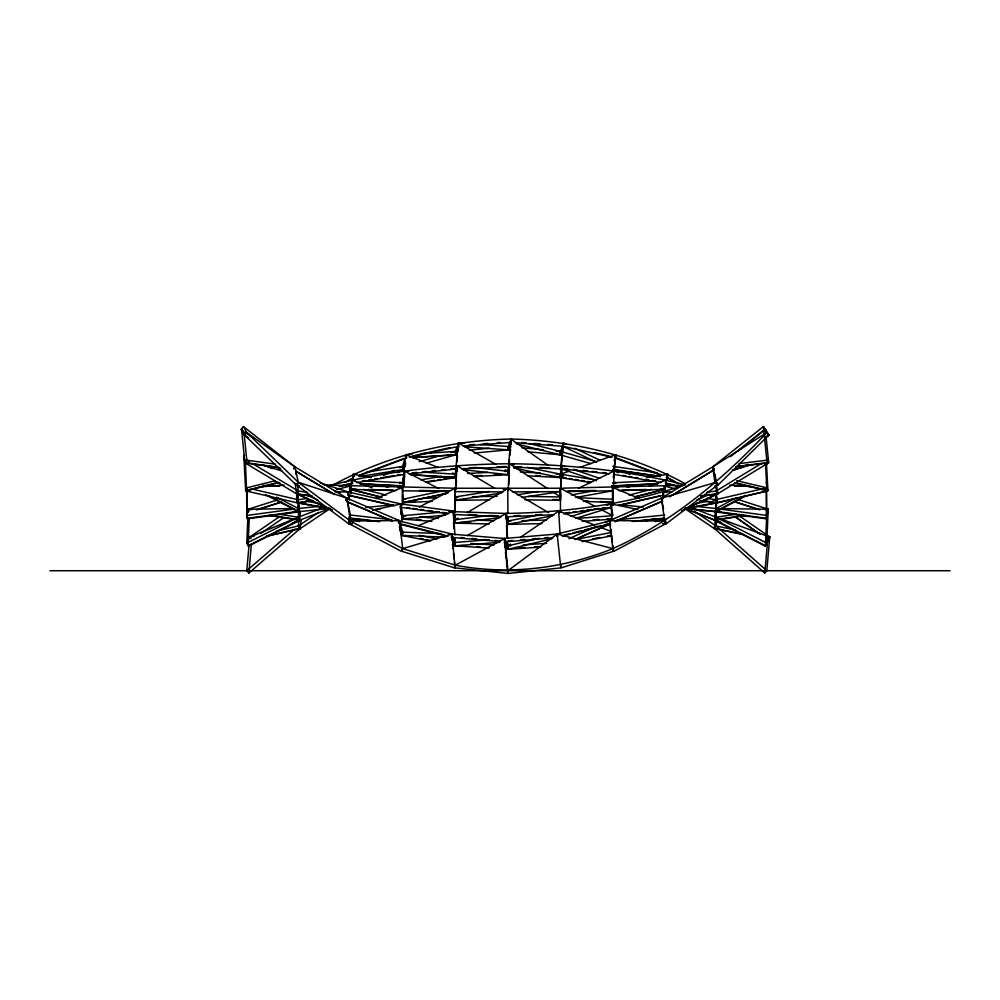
<?xml version="1.0" encoding="UTF-8"?>
<svg xmlns="http://www.w3.org/2000/svg" width="1000" height="1000" viewBox="0 0 1000 1000"><rect width="100%" height="100%" fill="white"/><g stroke="black" fill="none" stroke-linecap="round" stroke-linejoin="round"><path stroke-width="1.5" d="M489.438 499.85L455.375 500.35L455.112 488.237L324.113 485.037M455.312 522.4L454.113 513.938M501.65 492.912L455.312 500.337L455.325 496.938L489.25 491.488M524.925 499.812L560.487 500.337L560.325 488.237L684.775 485.25M447.575 493.175L402.675 502.612L402.725 499.25L444.637 490.438M401.375 506.875L402.688 518.525L402.65 514.062M455.062 491.6L455.112 488.237L560.325 488.237L594.875 506.312M457.95 518.125L455.325 519.688L455.238 523.1L489.312 523.962M684.963 484.913C627.463 504.25 566.688 512.463 506.163 513.45L507.887 524.425L506.887 516.475M381.6 497.312L350.037 489.375L350.125 486.012L336.8 489.55M402.512 495.2L402.638 502.6L402.725 499.25L405.825 499.113M509.25 467.113L509.363 463.713C568.162 464.487 627.15 470.288 684.275 484.6M513.763 468.025L560.413 477.575L560.538 474.175L569.263 471.1M560.413 477.575L561.925 465.538L564.837 466.512M350.012 489.275L350.125 486.012L350.412 492.388M247.8 518.475L246.788 543.088L248.325 546.15L299.85 520.312L298.312 517.25L298.663 511.15M248.05 512.325L248.175 509.25L277.625 499.875M249.262 518.05L248.125 545.75L299.637 519.9L270.775 515.3M766.85 511.863L765.45 545.712L714.788 519.862L743.875 515.4M716.475 511.15L716.125 517.25L714.575 520.275L765.25 546.112L766.787 543.088L768.188 509.25L737.788 499.412M508.237 489.988L509.363 463.713C448.85 464.487 388.175 470.662 329.438 485.562M508.663 484.938L509.462 466.4M455.725 487.962L456.712 465.538L494.837 488.312M455.825 489.188L456.488 474.237M456.625 471.238L456.75 468.25M456.075 489.188L456.463 480.213M456.863 471.238L457 468.25M560.388 496.65L560.513 493.663M560.712 489.175L561.638 468.237M560.388 500.288L560.487 498.05M560.9 489.188L561.925 465.538L561.375 468.888L596.487 480.712M639.4 498.525L612.625 487.413L612.7 502.6L583.462 501.312M612.7 502.6L613.3 490.175M453.413 513.337L453.512 511.075L400.913 503.938L348.525 492.05L320.288 483.013M499.913 517.612L455.175 523.088L455.325 519.688L489.212 515.525M455.15 539.45L455.2 545.163L454.862 539.188M506.012 516.85L506.163 513.45L448.9 511.488M245.3 460.163L246.625 491.225L249.737 491M265.487 494.588L298.163 511.613L298.812 502.812M403.312 487.35L404.125 471L408.775 471.287M403.738 484.225L404.25 473.825M404.1 484.212L404.538 475.288M612.788 493.113L612.938 490.138L613.1 505.1M613.525 478.237L613.75 473.787M613.425 487.35L614.237 471L578.438 488.288M547.737 488.625L509.363 463.713L507.788 474.712L509.363 463.713L513.875 464.637M527.425 467.4L560.538 474.175L560.35 477.587L527.888 475.812M268.875 515.388L299.262 520.237L299.788 511.087M299.45 520.188L299.962 511.037M715.5 511.012L714.987 520.163L685.013 508.438L716.663 502.725M745.788 515.513L715.163 520.212L715.688 511.075M350.9 493.9L351.737 480.1L354.825 480.262M664.862 492.225L665.05 489.15M665.775 486.238L666.15 480.1L663.1 480.262M453.075 536.825L455.325 542.438L455.1 545.85L489.175 548.062M448.875 533.9L504.6 538.488L504.45 540.763L504.6 538.488L557.15 534.012L612.537 520.275M505.725 540.95L507.975 545.875L507.75 549.275L504.375 541.9M510.75 450.138L507.65 449.85L510.625 442.413L510.95 439.025C571.438 440.462 631.975 454.775 685.3 483.7M516.638 443.913L560.275 454.812L562.513 445.775M554.2 476.525L560.388 476.863L560.538 474.175L555.9 473.925M560.275 454.812L563.25 446.325L563.5 442.938L566.325 444.275M612.6 502.512L612.688 490.363M664.338 492.388L664.55 486.012L674.862 488.762M439.663 512.337L402.725 515.7L402.475 519.1L431.863 521.325M455.062 523.075L455.325 519.688M350.725 492.5L351.475 483.2M665.638 486.3L665.9 483.2M499.75 542.275L455.037 545.837L451.662 537.413L451.95 534.012L396.287 520.237M455.037 545.837L455.325 542.438L489.2 539.725M402.163 532L402.35 534.975L402.725 532.163L399.35 520.588L346.962 498.2L294.925 466.863L246.788 432.55L244.662 435.262L241.287 429.288L243.412 426.575L246.788 432.55L298.312 482.3L350.337 520.988L402.725 548.612L451.95 534.012L455.087 567.925L454.45 561.987M299.05 519.925L298.312 525.988L300.363 528.35L248.837 573.075L246.788 570.725L248.95 546.225M248.837 573.075L251.4 543.987M716.862 519.925L716.125 525.988L714.112 528.263L764.788 573L767.75 539.312M764.788 573L766.787 570.725L769.762 537.038L739.362 515.862M298.775 510.288L299.15 506.025M716.5 504.237L715.788 511.7L685.575 508.525M507.975 472.45L508.4 467.837M508.537 465.163L510.95 439.025C449.062 440.475 387.225 455.438 332.775 485.138M508.312 472.463L508.738 467.85M509.025 464.775L509.45 460.163M509.875 455.55L510.438 449.4M510.863 444.787L511.15 441.712M507.65 449.85L509.95 441.5M510.625 442.413L510.95 439.025L547.812 465.163M528.975 443.537L560.538 451.425L560.212 454.825L527.75 451.75M455.475 476.912L456.175 469.475M456.887 462.038L457.45 456.087M457.875 451.625L458.3 447.163M456.35 472.425L455.925 476.887L455.325 474.175L458.3 442.938L464.5 443.375M562.837 475.812L559.938 476.838L560.212 473.862M560.5 470.887L562.9 445.6M560.325 476.9L563.5 442.938L559.6 454.688L590.988 463.638M246.788 432.55L244.45 434.975L295.975 484.725L298.312 482.3L346.962 498.2L350.337 520.988L348.95 523.625L401.337 551.263L402.725 548.612L455.325 565.2L455.037 567.888L507.688 573.413L504.6 538.488L455.325 565.2L454.475 567.875L401.887 551.3L402.725 548.612L399.35 520.588L350.337 520.988L348.438 523.55L296.4 484.862L298.312 482.3L294.925 466.863L243.412 426.575M360.037 483.825L403.3 486.112L403.2 478.363M403.975 470.962L405.7 454.7L411.9 454.288M403.35 484.137L403.663 481.175M405.225 466.388L405.538 463.438M613.55 469.2L613.862 466.25M614.487 460.325L614.8 457.375L660.95 474.8M613.95 470.8L615.35 457.488M614.087 470.962L615.812 454.7L579.438 467.512M404.525 475.788L403.275 486.112L402.725 482.8L403.775 473.95M613.538 476.9L613.888 473.95M613.538 477.287L614.237 471L613.65 474.3L660.987 482.6M330.562 508.312L300.113 528.675L301.25 519.575M744.112 534.725L714.312 528.587L715.425 519.5M405.825 515.938L402.725 515.7L402.312 519.038L445.562 515.163M352.525 480.4L353.312 474.312L371.275 477.388M666.525 480.25L666.925 477.2M666.938 480.4L667.725 474.312L646.388 477.612M402.725 515.7L402.275 519.038L400.462 507.275L400.913 503.938L397.85 504.25M722.25 508.6L768.188 509.25L766.325 518.825L715.662 511.887L716.125 508.512L736.575 497.587M766.325 518.825L768.188 509.25L765.125 509.712M456.838 468.938L456.712 465.538L455.513 477.575L456.712 465.538L457.062 468.913L455.675 477.562L410.675 474.762M590.75 482.6L559.975 477.537L561.925 465.538L561.575 468.875L609.275 473.85M559.975 477.537L560.538 474.175L595.913 480.012M352.225 480.45L353.312 474.312L354.35 476.275M665.562 483.413L666.15 480.1L648.863 486.312M666.65 480.45L667.725 474.312L666.7 476.238M348.15 494.2L348.525 492.05L334.837 491.775M474.087 476.562L508.162 474.7L509.363 463.713M684.987 508.525L714.95 520.25L715.487 517.425M451.512 536.25L451.95 534.012L451.388 536.2M455.325 542.438L454.675 545.788L451.287 537.362M292.238 508.6L248.175 509.25L246.788 515.45L247.237 518.837L298.762 511.887L298.312 508.512L276.525 497.163M563.5 442.938L562.762 446.213L612.087 457.3M559.938 476.838L560.538 474.175M615.325 456.887L615.812 454.7L615.025 456.8M348.05 494.188L348.525 492.05L349.137 499.712M400.438 506.075L400.913 503.938L372.65 510.138M275.413 480.675L246.788 487.825L246.062 490.962L297.587 502.912L329.875 508.738M404.588 459.062L402.725 466.337L403.65 469.588L405.513 462.312M405.4 463.688L403.913 469.513L402.725 466.337L366.788 472.137M398.787 522.762L399.35 520.588L398.475 522.625M445.138 537.137L401.9 535.438L402.725 532.163L441.175 533.612M402.725 548.612L402.013 551.413L401.662 548.462M614.338 460.887L615.812 454.7M559.6 454.688L560.538 451.425L594.913 461.225M297.325 494.125L298.312 491.037L297.462 484.988M312.575 500.425L297.35 502.762L298.275 496.912M347.887 494.05L348.525 492.05M715.163 520.212L716.125 517.25L736.025 514.188M767.188 512.312L768.188 509.25M349.438 517.775L350.337 515.025L346.962 498.2L345.85 500.05M398.65 522.725L399.35 520.588M456.812 447.188L455.325 451.425L455.65 454.812L458.612 446.325M412.65 457.625L456.075 454.75L458.537 447.688M666.538 477.45L667.725 474.312L666.312 477.262L678.35 483.7M714.95 520.25L716.125 517.25L693.3 508.312M474.225 453.062L508.3 449.85L511.2 442.425L510.95 439.025M244.537 455.062L243.663 457.175L245.475 463.35L248.4 464.25M245.475 463.35L246.788 460.188L244.025 432.688M278.8 482.275L245.662 490.55L246.788 487.825M346.087 500.238L346.962 498.2L346.037 500.213M349.475 517.062L350.337 515.025L391.688 519.712M352.188 523.812L349.125 523.837L350.337 520.988M332.075 510.262L296.913 494.05L298.312 491.037L307.438 492.375M349.412 517.038L350.337 515.025M279.387 516.75L249.762 537.038L246.788 543.088L298.312 517.25L321.438 508.312M765.25 546.112L769.762 537.038L720.475 518.85M768.213 540.075L769.762 537.038L766.787 536.425M252.075 463.35L298.312 491.037L296.613 493.862L245.125 462.962L246.788 460.188L275.375 464.15M298.312 482.3L296.6 485.138L299.55 486.1M311.85 496.037L296.65 493.8L298.312 491.037M684.812 508.6L714.35 528.612L716.125 525.988L735.487 529.975M714.312 528.587L716.125 525.988L694.287 511.2M768.525 538.812L769.762 537.038M277.975 467.225L244.875 462.638L246.788 460.188L249.425 461.775M455.325 565.2C508.363 575.35 562.913 568.825 612.837 548.612C672.25 521.912 722.562 479.762 766.787 432.55L763.413 426.575L712.738 466.863L661.375 498.2L605.262 522.463M769.087 434.888L718.413 484.637L716.125 482.3L712.738 466.863L766.787 432.55L769.087 434.888L765.125 437.4M246.788 570.725L294.8 529.038M730.3 456.737L765.288 428.925L765.738 433.5M737.788 451.3L765.525 429.237L763.413 426.575L766.787 460.188L768.112 463.325L765.125 464.2M504.875 545.662L507.975 545.875L510.513 544.125M520.662 537.175L558.725 511.075L594.325 524.95M260.6 533.538L283.788 517.663M318.612 512.413L298.312 525.988L277.062 530.825M764.95 437.725L768.913 435.213L765.525 429.237M669.6 496.875L714.388 469.55M672.275 495.337L714.425 469.625M707 492.225L716.125 491.037L761.462 463.438M701.038 495.913L717.763 493.725L768.425 462.875L736 466.887M467.125 512.675L507.762 488.525L548.663 512.675M467.362 535.575L506.163 513.45L507.55 538.15M745.738 495.337L715.738 511.35L766.4 518.3L766.225 490.575M696.488 506.45L716.125 508.512L716.275 511.613L746.275 495.588M664.762 520.988L666.112 523.538L614.2 551.163L612.837 548.612L609.462 520.588L664.762 520.988L666.612 523.45L717.975 484.762L716.125 482.3L661.375 498.2L664.762 520.988L665.95 523.75L662.875 523.737M347.925 480.688L353.4 477.788M345.275 482.312L353.5 477.975M419.275 507.038L455.112 488.237L455.262 491.637M383.425 475.5L394.462 470.262M399.975 467.65L402.725 466.337L404.15 469.338L397.262 472.612M696.688 500.112L709.188 494.275M684.087 509.35L717.412 493.787M681.413 510.863L717.513 494L715.487 486.5M568.925 538.7L596.875 526.2M575.163 539.487L610.112 523.875L609.462 520.588L610.325 522.587M575.363 539.487L610.312 523.875L609.462 520.588L610.513 523.775M617.675 520.337L661.175 501.575M614.963 521.775L662.675 501.2L661.375 498.2L662.5 500.037M733.737 470.363L747.812 464.425M740.975 467.85L748.012 464.875M375.725 498.525L402.512 487.413L402.587 505.125M418.25 525.712L453.512 511.075L454.888 534.975M251.125 538.612L249.762 537.038L294.025 519M293.05 522.9L300.188 519.987L298.312 517.25L278.562 514.1M291.275 523.812L299.85 520.312M329.8 508.462L299.488 520.3L298.312 517.25L299.262 520.237M360.15 474.862L403.812 458.525M358.862 475.838L405.425 458.413M562.987 475.95L560.075 476.975L566.225 477.987M645.475 521.388L654.375 518.45M658.238 520.175L662.688 518.713M655.425 521.638L664.325 518.7M256.488 509.9L281.512 501.938M259.462 509.062L281.55 502.038M570.925 516.45L596.175 508.575M606.575 505.325L611.025 503.938L614.1 504.225M575.638 518.4L611.487 507.3L611.025 503.938L637.888 509.475M714.85 485.913L717.812 485.062L716.125 482.3M732.3 470.188L751.8 464.538M765.487 463.837L768.487 462.962L766.787 460.188L739 463.625M419.263 461.65L440.3 455.688M450.812 452.7L455.325 451.425L456.25 454.675L426.188 463.2M386.262 487.3L392.25 485.662M399.738 483.612L402.725 482.8L403.75 485.525M397.612 487.6L403.6 485.962L402.725 482.8L399.738 482.275M563.837 535.225L569.812 533.688M572.8 532.925L581.775 530.625M584.763 529.85L601.2 525.638M604.188 524.862L610.163 523.325L610.525 526.275M562.475 536.15L610.312 523.875M629.087 495.087L651.25 489.425M634.763 496.838L664.3 489.275M635.087 496.938L664.638 489.375L664.55 486.012L664.6 492.163M279.225 482.6L246.075 490.875L249.163 490.737M342.05 485.588L350.962 483.4M339.137 486.575L352.512 483.288L351.737 480.1L372.125 487.762M507.837 543.925L508.1 548.55L507.975 545.875L539.275 538.325M511.062 545.662L507.975 545.875L508.2 549.263L551.475 538.85M713.1 500.312L766.787 487.825L765.475 463.237M715.675 493.675L716.838 502.8L767.513 490.85L734.513 483.05M716.862 502.912L767.537 490.962L766.787 487.825L736.8 480.725M619.113 505.163L660.65 495.65M619.175 505.425L663.675 495.238M249.762 537.038L254.312 536M266.975 535.95L300.363 528.35M266.762 536.263L300.138 528.663L298.312 525.988L300.113 528.675M412.312 456.062L449.888 447.663M409.45 457.362L459.038 446.262M402.975 502.512L402.725 499.25L402.875 502.65L447.775 493.212M540.812 514.575L507.975 521.013L508.062 524.412L542.062 523.55M506.163 513.45L508.125 524.425L552.9 515.65M576.975 539.212L611.35 532.45M592.45 538.95L599.913 537.487M607.388 536.013L610.375 535.425M582.1 541.625L612 535.75M571.263 494.975L595.775 490.487L568.062 490.938M575.712 497.488L612.688 490.8L612.625 487.413L612.788 505.125M696.488 503.325L707.062 501.413M684.975 508.725L716.7 502.987L716.05 494.062M362.7 481.087L365.688 480.562M368.688 480.037L371.675 479.525M374.675 479L377.663 478.488M380.662 477.962L394.125 475.625M397.125 475.1L400.112 474.575M356.8 482.638L404.7 474.312M420.763 479.837L441.8 476.4M427.238 481.675L434.75 480.45M437.75 479.95L440.763 479.462M443.762 478.975L446.775 478.475M449.775 477.987L455.788 477M425.812 482.425L455.863 477.5L455.325 474.175L452.488 473.062M359.225 476.587L404.15 469.338M503.137 489.263L507.762 488.525L507.925 513.275M615.812 483.612L612.837 482.8L615.887 482.325M307.438 498.363L298.312 499.775L251.337 488.875M312.95 500.662L297.738 503L297.538 500.062M517.212 494.762L538.763 491.5M521.788 497.463L560.337 491.65L512.413 491.9M565.25 513.025L569.875 512.4M572.95 511.987L576.025 511.562M580.638 510.938L583.713 510.513M586.8 510.087L591.413 509.462M594.487 509.05L599.1 508.413M602.175 508L605.262 507.575M563.8 513.812L611.487 507.3M293.762 509.125L246.788 515.45L246.637 490.812M700.775 496.188L717.513 494M736.237 466.538L768.662 462.537L766.05 436.562M504.825 541.175L508.263 573.425L560.812 567.9L557.15 534.012L612.837 548.612L613.675 551.225L561.362 567.812L560.538 565.2M412.137 472.912L416.775 472.425M422.962 471.788L426.062 471.463M432.25 470.812L435.337 470.5M441.525 469.85L444.625 469.538M450.812 468.888L453.9 468.562M409.113 473.9L457.062 468.913M329.237 508.425L298.637 511.712L298.312 508.512L318.2 506.45M365.662 507.512L393.25 504.712M372.6 509.938L380.262 509.162M372.912 510.075L375.975 509.762M617.137 519.812L664.762 515.025M632.263 521.425L664.513 518.188M633.55 521.45L664.275 518.362M469.263 450.112L489.387 448.212M507.912 540.913L512.55 540.513M520.288 539.85L524.925 539.462M532.65 538.8L535.737 538.538M545.013 537.75L548.1 537.487M504.6 538.488L504.888 541.888L552.8 537.812M577.45 518.4L612.837 515.7L600.4 509.2M593.05 519.938L599.2 519.475M606.9 518.888L611.512 518.538M582.325 521.4L613.1 519.05M469.338 444.825L473.975 444.475M483.275 443.787L487.912 443.438M497.212 442.75L500.3 442.525M463.188 446L511.2 442.425M259.225 486.912L284.1 485.087M421.213 453.675L455.325 451.425L456.075 454.75M412.825 457.537L456.25 454.675M523.438 544.862L546.625 543.35M518.975 547.875L525.163 547.475M534.425 546.862L539.062 546.562M508.2 549.263L540.662 547.15M467.713 473.5L487.85 472.413M504.875 471.475L507.975 471.312L508.175 474M474.062 475.9L481.8 475.475M494.188 474.8L500.387 474.462M612.837 482.8L655.487 480.637M657.663 483.638L611.975 485.95L617.9 487.587M612.263 486.1L657.95 483.8M734.488 486.262L745.238 485.725M514.012 515.775L520.2 515.5M535.65 514.8L541.838 514.525M506.312 516.85L554.237 514.688M422.837 498.363L436.763 497.75M405.95 501.938L415.225 501.525M402.875 502.65L432.275 501.35M469.2 467.788L476.938 467.525M497.075 466.825L506.362 466.5M461.475 468.775L509.487 467.125M621.875 490.15L646.3 489.5M660.037 489.125L664.625 489.012L664.65 492.088M618.825 490.6L664.638 489.375M511.062 520.938L507.975 521.013L508.125 524.425M521.888 520.662L546.625 520.037M507.95 517.925L507.912 523.7L515.775 523.5M672.062 491.875L662.95 492.05L663.425 498.175M566.525 491.538L612.688 490.8L612.938 502.6L612.837 499.25L577.45 497.688M455.375 500.35L455.325 496.938L458.425 496.887M472.362 496.688L497.137 496.325M455.363 499.65L466.2 499.5M293.212 511.688L299.3 511.6L298.312 508.512M294.212 511.962L298.762 511.887M348.95 523.625L352.013 523.6M50 570.725L950 570.725M455.1 491.637L503.1 491.887M663.037 523.513L666.112 523.538M528.075 496.463L560.538 496.938L554.138 492.788M552.762 499.5L560.487 499.613M721.25 511.662L715.138 511.575L716.125 508.512L766.787 515.45L766.625 489.275M715.662 511.887L720.25 511.95M419.487 490.5L448.875 490.962M402.463 490.763L448.875 491.5M475.45 520.2L494.038 520.662M459.9 522.487L470.737 522.762M350.05 489.012L356.213 489.175M368.537 489.5L393.188 490.15M350.037 489.375L396.262 490.6M513.913 466.587L521.638 466.85M540.188 467.5L549.462 467.825M513.888 467.262L561.8 468.925M336.238 488.762L340.825 488.938M585.025 500.838L588.1 500.975M600.413 501.525L611.175 502M468.875 514.487L476.613 514.837M490.55 515.475L498.3 515.825M501.362 516.638L453.363 514.462L455.175 523.088M275.363 482.962L279.913 483.188M263.087 485.475L279.762 486.287M263.075 485.788L266.112 485.925M362.55 480.675L402.725 482.8M360.325 483.675L403.6 485.962M520.337 471.987L540.438 473.088M535.65 475.513L540.288 475.763M422.738 472.15L455.325 474.175L455.675 477.562M410.875 474.7L455.863 477.5M470.812 543.45L494.038 544.963M461.35 545.538L465.988 545.837M476.825 546.538L479.925 546.737M480.025 444.475L511.062 446.75M464.762 446.788L508.3 449.85L507.975 446.463L508.225 449.862M729.788 485.087L752.913 486.8M764.45 490.737L767.537 490.962M763.875 491L766.963 491.225L766.787 487.825L767.925 490.513L734.938 482.7M521.562 442.537L526.2 442.887M533.925 443.462L540.112 443.925M547.837 444.5L552.475 444.85M515.325 442.75L563.25 446.325M419.75 516.987L438.312 518.4M402.525 518.413L408.713 518.888M416.45 519.475L421.087 519.825M461 537.537L464.1 537.8M471.85 538.462L476.488 538.85M484.237 539.513L488.875 539.913M495.075 540.438L499.712 540.825M451.662 537.413L499.663 541.487M521.888 447.775L543.525 449.825M555.9 450.988L560.538 451.425M618.7 504.675L643.263 507.013M633.25 509.175L636.325 509.462M564.712 468.562L567.8 468.875M573.95 469.525L577.025 469.85M583.175 470.487L587.8 470.975M592.413 471.45L597.025 471.938M603.175 472.575L606.263 472.9M685.588 508.425L715.8 511.6L715.725 502.438M474.812 467.575L507.975 471.312L508.162 474.7L462.863 469.625M349.038 518.075L379.663 521.55M378.387 521.538L349.288 518.237L359.475 521.575M406.725 507.587L409.812 508.013M412.912 508.438L417.55 509.062M420.65 509.475L423.738 509.9M428.375 510.525L433.025 511.163M436.112 511.575L439.212 512M442.3 512.413L446.938 513.05M448.425 513.775L400.462 507.275L400.913 503.938L402.062 521.763M279.738 467.75L245.125 462.962L248.025 463.913M614.362 466.562L657.05 472.762M612.95 469.513L660.212 476.375M613.188 469.7L660.438 476.562M665.987 492.488L662.95 492.05L663.525 495.262M707.013 498.45L716.125 499.775L717.087 502.738L701.888 500.538M699.987 500.562L716.7 502.987M296.913 494.05L312.125 496.287M248.487 511.5L248.175 509.25L251.213 509.725M569.3 478.488L572.388 479M575.462 479.5L578.538 480.012M581.613 480.513L584.688 481.025M587.762 481.525L590.85 482.038M622.9 475.387L625.962 475.925M629.012 476.463L632.062 477M635.125 477.537L638.175 478.062M645.812 479.412L648.863 479.938M651.912 480.475L654.975 481.012M305.963 501.138L318.2 503.325M297.787 502.725L328.387 508.2M419.263 535.388L437.287 538.913M405.213 535.45L408.212 536.038M420.238 538.387L423.237 538.975M426.25 539.562L429.25 540.15M430.625 541.087L402.075 535.513L402.725 532.163L401.675 535.375L399.562 528.138M714.112 528.263L742.425 534.087M594.288 452.663L609.237 456.025M349.35 495.337L392.762 505.188M347.8 495.25L394.2 505.788M666.938 483.4L674.488 485.275M665.362 483.275L678.962 486.65M363.65 489.425L386.2 495.087M350.363 489.275L381.925 497.212M400.138 523.763L445.225 535.275M400.012 524.237L448.1 536.525M623.225 485.662L629.163 487.3M612.038 485.688L615.013 486.512M261.413 464.663L281.875 470.938M334.188 490.763L340.138 492.675M733.925 501.438L759.987 509.875M733.9 501.538L757.062 509.038M296.4 484.862L299.35 485.825M363.438 519.312L369.263 521.213M352.35 518.725L356.725 520.15M573.562 469.475L599.75 478.35M720.062 522.05L714.262 519.913L716.125 517.25L766.787 543.088M714.575 520.275L721.825 522.95M614.625 457.837L660.775 475.262M601.45 527.725L611.413 531.6M438.312 467.5L405.7 454.7L406.438 458.025M275.025 466.488L280.75 468.875M266.737 466.25L272.462 468.625M347.163 501.662L391.05 520.413M347.075 501.863L392.388 521.225M305.338 494.275L318 500.112M297.013 493.837L332.175 510.05M574.775 448.288L600.15 460.325M562.575 446.2L596.6 462.262M612.837 466.337L615.65 467.688M621.263 470.375L629.675 474.4M612.825 469.963L618.438 472.65M438.713 488.525L404.125 471L404.475 474.375M268.738 495.75L298.688 511.35L247.175 518.3L247 490.575M667.65 477.713L674.4 481.325M495.887 464.412L458.3 442.938L458.787 445.163M505.288 469.775L507.975 471.312L508.1 474.712M334.625 494.538L295.938 471.238L331.912 493.013M760.35 534.35L735.013 516.7L759.038 533.525M244.45 434.975L248.463 437.975M245.175 431.887L252.537 437.65M241.287 429.288L243.738 431.2M716.125 525.988L766.787 570.725M766.787 432.55L768.913 435.213M766.787 460.188L768.662 462.537M712.738 466.863L713.838 468.65L712.738 466.863L715.062 483.475M716.787 491.262L717.113 494.1L716.125 491.037L717.763 493.725L715.013 474.087M716.125 491.037L717.812 493.812M354.263 476.312L353.312 474.312L354.1 476.425M661.375 498.2L662.3 500.175M504.888 541.888L508.263 549.263L507.975 545.875M406.488 456.812L405.7 454.7L406.625 457.95M663.6 494.087L662.95 492.05L663.425 494.175M248.175 509.25L248.812 511.238M767.387 460.85L768.112 463.325M399.363 526.75L401.9 535.438M352.6 483.275L351.737 480.1L352.312 483.413M612.837 548.612L613.55 551.362L612.837 545.462M557.712 536.213L557.15 534.012L507.975 570.725L508.2 573.4M611.512 506.062L611.025 503.938L612.075 520.275M661.988 501.262L663.525 508.913M611.938 509.825L612.388 512.762M611.912 510.213L612.587 514.625M612.413 514.637L611.025 503.938L611.45 507.262M665.275 519.2L665.95 523.75M348.675 520.8L349.125 523.837M295.562 471.4L295.988 474.412M295.163 483.225L296.65 493.8M559.025 513.312L558.725 511.075L560.013 533.475M610.875 529.225L611.413 533.663M611.763 536.613L612.475 542.513M451.712 536.75L452.038 539.712M452.512 544.175L453 548.625M453.488 553.075L454.125 559.012M348.862 495.15L349.35 499.787M504.475 542.725L504.963 547.325M505.438 551.938L506.087 558.075M506.562 562.675L506.887 565.75M241.5 429.012L244.875 462.638M716.4 493.6L717.087 502.738M716.162 493.663L716.838 502.8M297.863 493.675L298.188 502.987L298.137 498.7M296.925 493.688L297.6 502.825M296.675 493.625L297.35 502.762M612.212 511.1L612.5 515.562M400.538 506.75L401.012 514.175M401.637 531.938L401.838 534.9M453.475 515.288L454.25 528.725M453.5 522.737L453.85 528.713M454.538 540.662L454.8 545.138M505.988 516.138L506.163 519.225M506.512 525.4L507.2 537.75M507.45 542.375L507.8 548.55M766.438 462.837L767.925 490.513M243.85 456.737L245.662 490.55M766.688 483.837L766.575 481.562L766.663 484.075M455.325 496.938L455.475 500.325L455.188 491.138M716.125 499.775L716.2 501.912M664.55 486.012L664.7 492.388M560.388 491.138L560.513 497.438M402.575 490.363L402.675 502.612M612.625 487.413L612.688 490.8M560.375 491.637L560.325 488.237L560.487 512.2M716.8 498.625L716.85 501.488M716.162 497.275L716.225 501.55M664.587 489.125L664.625 492.238M350.163 489.125L350.05 492.388M716.075 502.4L716.275 511.613M665.075 488.975L665.113 492.05M350.125 486.012L350.188 492.163M349.6 488.975L349.625 492.05M298.55 502.438L298.625 511.6M298.263 502.4L298.163 511.613M402.325 512.55L402.375 518.513M508.013 519.05L508.038 523.7M455.112 488.237L455.275 512.2M455.262 514.913L455.3 520.913M454.913 490.95L455.05 511.925M455.062 514.913L455.112 520.9M402.512 487.413L402.488 489.65L402.512 487.413M453.512 511.075L453.338 513.337L453.512 511.075M298.312 499.775L297.738 503L298.312 499.775M666.15 480.1L665.625 482.212L666.15 480.1M294.925 466.863L293.825 468.713L294.925 466.863M404.5 473.2L404.125 471L404.487 473.212M557.35 536.287L557.15 534.012L557.3 536.275"/></g></svg>
